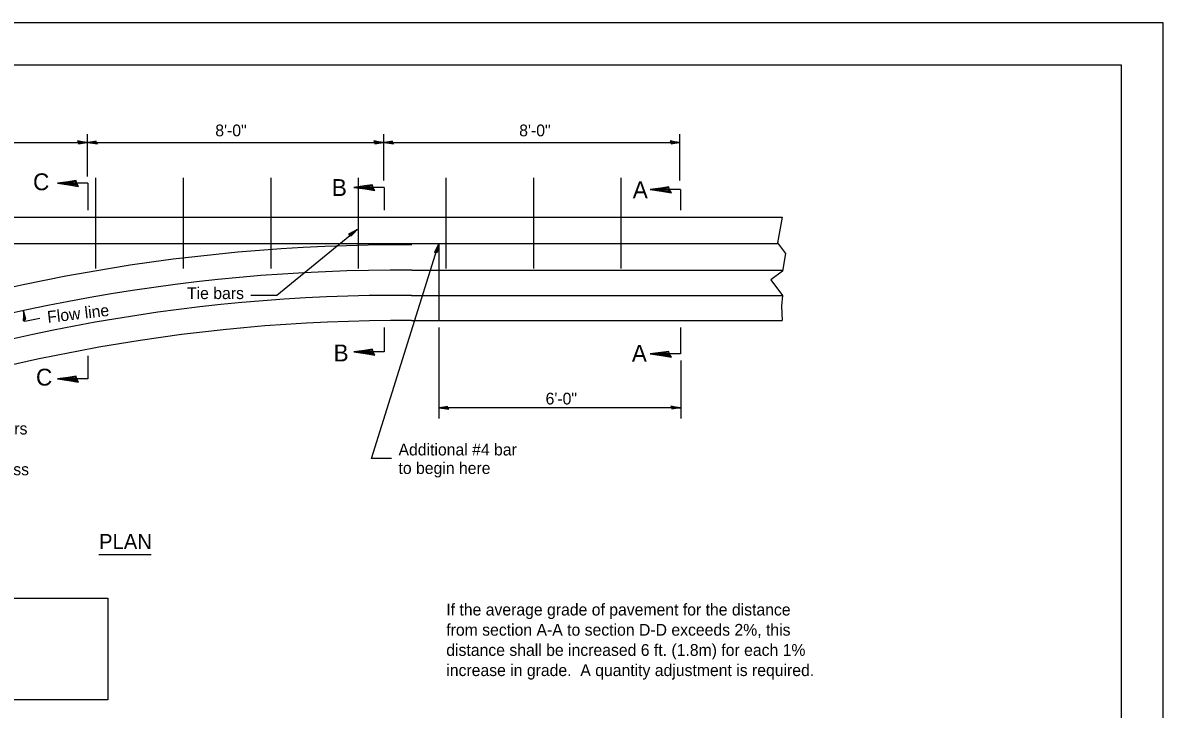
# Model space of a CAD drawing. Extents: x 0 to 2.83, y 0 to 1.83.
# Drawn here: x 1.704 to 2.833, y 1.153 to 1.833 of the extents above; entities that cross this region are included whole.
import ezdxf

# ---------------------------------------------------------------- set-up
doc = ezdxf.new("R2010")
doc.units = 0
for name, color, linetype in [('RD_Pr_Roadway_Dimensions', 7, 'Continuous'), ('RD_Pr_Roadway_Notes', 7, 'Continuous'), ('SH_General_Details', 7, 'Continuous'), ('SH_Printer_Plotting_Border', 7, 'Continuous')]:
    doc.layers.add(name, color=color, linetype=linetype)

msp = doc.modelspace()

# ---------------------------------------------------------------- linework, layer by layer
at = {"layer": 'RD_Pr_Roadway_Dimensions'}
for p, q in [((1.7684, 1.6812), (1.7684, 1.7231)), ((2.0617, 1.677), (2.0617, 1.7231)), ((2.3549, 1.6771), (2.3549, 1.7231)), ((1.4751, 1.7148), (1.7684, 1.7148)), ((1.7684, 1.7148), (2.0617, 1.7148)), ((2.0617, 1.7148), (2.3549, 1.7148)), ((2.1161, 1.5317), (2.1161, 1.4414)), ((2.3557, 1.4987), (2.3557, 1.4414)), ((2.3557, 1.4521), (2.1161, 1.4521))]:
    msp.add_line(p, q, dxfattribs=at)
for points in [[(1.7593, 1.715), (1.7596, 1.7136), (1.7635, 1.7142), (1.7684, 1.7148), (1.7631, 1.7155), (1.7585, 1.7163), (1.7593, 1.715), (1.7597, 1.7141), (1.7651, 1.7148), (1.7592, 1.7158), (1.7601, 1.7147), (1.7626, 1.7149), (1.7602, 1.7152)], [(1.7774, 1.7147), (1.7771, 1.716), (1.7733, 1.7155), (1.7684, 1.7148), (1.7736, 1.7141), (1.7782, 1.7133), (1.7774, 1.7147), (1.777, 1.7156), (1.7717, 1.7148), (1.7775, 1.7138), (1.7766, 1.7149), (1.7742, 1.7148), (1.7766, 1.7144)], [(2.0526, 1.715), (2.0529, 1.7136), (2.0567, 1.7142), (2.0617, 1.7148), (2.0564, 1.7155), (2.0518, 1.7163), (2.0526, 1.715), (2.053, 1.7141), (2.0584, 1.7148), (2.0525, 1.7158), (2.0534, 1.7147), (2.0558, 1.7149), (2.0535, 1.7152)], [(2.0707, 1.7147), (2.0704, 1.7161), (2.0666, 1.7155), (2.0617, 1.7148), (2.0669, 1.7141), (2.0715, 1.7133), (2.0707, 1.7147), (2.0703, 1.7156), (2.065, 1.7148), (2.0708, 1.7138), (2.0699, 1.715), (2.0675, 1.7148), (2.0698, 1.7144)], [(2.3459, 1.715), (2.3462, 1.7136), (2.35, 1.7142), (2.3549, 1.7148), (2.3497, 1.7156), (2.3451, 1.7164), (2.3459, 1.715), (2.3463, 1.7141), (2.3516, 1.7148), (2.3458, 1.7159), (2.3467, 1.7147), (2.3491, 1.7149), (2.3468, 1.7152)], [(2.1252, 1.452), (2.1249, 1.4533), (2.1211, 1.4528), (2.1161, 1.4521), (2.1214, 1.4514), (2.126, 1.4506), (2.1252, 1.452), (2.1248, 1.4529), (2.1194, 1.4521), (2.1253, 1.4511), (2.1244, 1.4522), (2.122, 1.4521), (2.1243, 1.4517)], [(2.3467, 1.4523), (2.347, 1.4509), (2.3508, 1.4515), (2.3557, 1.4521), (2.3505, 1.4528), (2.3459, 1.4537), (2.3467, 1.4523), (2.3471, 1.4514), (2.3524, 1.4521), (2.3466, 1.4532), (2.3474, 1.452), (2.3499, 1.4522), (2.3475, 1.4525)]]:
    msp.add_lwpolyline(points, dxfattribs=at)
at = {"layer": 'RD_Pr_Roadway_Notes'}
for p, q in [((1.9558, 1.5635), (2.0355, 1.6286)), ((2.0495, 1.4019), (2.1163, 1.6148)), ((1.9302, 1.5635), (1.9558, 1.5635)), ((1.7064, 1.5376), (1.7052, 1.5483)), ((1.7211, 1.5404), (1.7064, 1.5376)), ((2.0693, 1.4019), (2.0495, 1.4019)), ((1.7797, 1.3068), (1.8314, 1.3068))]:
    msp.add_line(p, q, dxfattribs=at)
for points in [[(2.0284, 1.623), (2.0295, 1.6222), (2.0321, 1.625), (2.0355, 1.6286), (2.0309, 1.6259), (2.0269, 1.6236), (2.0284, 1.623), (2.0293, 1.6226), (2.0329, 1.6265), (2.0277, 1.6236), (2.0291, 1.6233), (2.0309, 1.625), (2.0289, 1.6238)], [(2.1135, 1.6061), (2.1149, 1.606), (2.1155, 1.6099), (2.1163, 1.6148), (2.114, 1.61), (2.1119, 1.6058), (2.1135, 1.6061), (2.1144, 1.6062), (2.1153, 1.6116), (2.1126, 1.6063), (2.1139, 1.6068), (2.1145, 1.6092), (2.1135, 1.607)], [(1.7061, 1.5393), (1.7074, 1.5398), (1.7064, 1.5435), (1.7052, 1.5483), (1.7051, 1.543), (1.7048, 1.5383), (1.7061, 1.5393), (1.7069, 1.5398), (1.7056, 1.545), (1.7052, 1.5391), (1.7063, 1.5401), (1.7058, 1.5425), (1.7057, 1.5401)]]:
    msp.add_lwpolyline(points, dxfattribs=at)
msp.add_lwpolyline([(1.2583, 1.2635), (1.7886, 1.2635), (1.7886, 1.1627), (1.2583, 1.1627)], close=True, dxfattribs=at)
at = {"layer": 'SH_General_Details'}
for p, q in [((2.8333, 1.8333), (0, 1.8333)), ((2.8333, 0), (2.8333, 1.8333)), ((1.7687, 1.6745), (1.7388, 1.6745)), ((1.7687, 1.6745), (1.7687, 1.6476)), ((1.7764, 1.6798), (1.7764, 1.5901)), ((1.8631, 1.6798), (1.8631, 1.5901)), ((1.9498, 1.6798), (1.9498, 1.5901)), ((2.0364, 1.6798), (2.0364, 1.5901)), ((2.1231, 1.6798), (2.1231, 1.5901)), ((2.2098, 1.6798), (2.2098, 1.5901)), ((2.2964, 1.6798), (2.2964, 1.5901)), ((2.0621, 1.6703), (2.0322, 1.6703)), ((2.0621, 1.6703), (2.0621, 1.6476)), ((2.3554, 1.6682), (2.3255, 1.6682)), ((2.3554, 1.6682), (2.3554, 1.6476)), ((1.4751, 1.6409), (2.456, 1.6409)), ((2.456, 1.6409), (2.4516, 1.6154)), ((1.4751, 1.6149), (2.4519, 1.6149)), ((2.1162, 1.6149), (2.1162, 1.5384)), ((2.4516, 1.6154), (2.4593, 1.6048)), ((2.4593, 1.6048), (2.4564, 1.5874)), ((2.0894, 1.5884), (2.456, 1.5884)), ((2.4564, 1.5874), (2.4448, 1.5787)), ((2.4448, 1.5787), (2.4564, 1.5632)), ((2.0893, 1.5634), (2.4563, 1.5634)), ((2.4564, 1.5632), (2.4554, 1.5526)), ((2.4554, 1.5526), (2.456, 1.5384)), ((2.0891, 1.5384), (2.456, 1.5384)), ((2.0621, 1.5317), (2.0621, 1.5075)), ((2.3554, 1.5317), (2.3554, 1.5053)), ((1.7687, 1.5034), (1.7687, 1.4807)), ((2.0621, 1.5075), (2.0322, 1.5075)), ((2.3554, 1.5053), (2.3255, 1.5053)), ((1.7687, 1.4807), (1.7388, 1.4807))]:
    msp.add_line(p, q, dxfattribs=at)
msp.add_lwpolyline([(0.1667, 1.7917), (2.7917, 1.7917), (2.7917, 0.0417), (0.1667, 0.0417)], close=True, dxfattribs=at)
for points in [[(1.7579, 1.6743), (1.7573, 1.6771), (1.7492, 1.6759), (1.7388, 1.6745), (1.7499, 1.673), (1.7596, 1.6713), (1.7579, 1.6743), (1.757, 1.6762), (1.7458, 1.6745), (1.7581, 1.6724), (1.7563, 1.6748), (1.7511, 1.6745), (1.7561, 1.6737)], [(2.0513, 1.67), (2.0506, 1.6729), (2.0426, 1.6717), (2.0322, 1.6703), (2.0433, 1.6688), (2.053, 1.6671), (2.0513, 1.67), (2.0504, 1.6719), (2.0391, 1.6703), (2.0515, 1.6681), (2.0497, 1.6706), (2.0445, 1.6702), (2.0495, 1.6695)], [(2.3447, 1.6679), (2.344, 1.6708), (2.3359, 1.6696), (2.3255, 1.6682), (2.3366, 1.6667), (2.3464, 1.665), (2.3447, 1.6679), (2.3438, 1.6698), (2.3325, 1.6682), (2.3449, 1.666), (2.343, 1.6685), (2.3379, 1.6681), (2.3428, 1.6674)], [(2.0513, 1.5072), (2.0506, 1.51), (2.0426, 1.5088), (2.0322, 1.5075), (2.0433, 1.5059), (2.053, 1.5042), (2.0513, 1.5072), (2.0504, 1.5091), (2.0391, 1.5075), (2.0515, 1.5053), (2.0497, 1.5077), (2.0445, 1.5074), (2.0495, 1.5066)], [(2.3447, 1.5051), (2.344, 1.5079), (2.3359, 1.5067), (2.3255, 1.5053), (2.3366, 1.5038), (2.3464, 1.5021), (2.3447, 1.5051), (2.3438, 1.507), (2.3325, 1.5053), (2.3449, 1.5032), (2.343, 1.5056), (2.3379, 1.5053), (2.3428, 1.5045)], [(1.7579, 1.4804), (1.7573, 1.4832), (1.7492, 1.482), (1.7388, 1.4807), (1.7499, 1.4791), (1.7596, 1.4774), (1.7579, 1.4804), (1.757, 1.4823), (1.7458, 1.4806), (1.7581, 1.4785), (1.7563, 1.4809), (1.7511, 1.4806), (1.7561, 1.4798)]]:
    msp.add_lwpolyline(points, dxfattribs=at)
for radius, end in [(1.7811, 111.8136), (1.7561, 111.924), (1.7311, 111.8861), (1.7061, 111.924)]:
    msp.add_arc((2.0786, -0.1677), radius, 89.6466, end, dxfattribs=at)
at = {"layer": 'SH_Printer_Plotting_Border'}
msp.add_lwpolyline([(0, 0), (2.8333, 0), (2.8333, 1.8333), (0, 1.8333)], close=True, dxfattribs=at)

# ---------------------------------------------------------------- texts
at = {"layer": 'RD_Pr_Roadway_Dimensions'}
for s, p in [('8\'-0"', (1.8949, 1.7209)), ('8\'-0"', (2.1958, 1.7209)), ('6\'-0"', (2.2219, 1.4553))]:
    msp.add_text(s, height=0.01167, rotation=360, dxfattribs=at).set_placement(p)
at = {"layer": 'RD_Pr_Roadway_Notes'}
for s, height, rotation, p in [('C', 0.0167, 360, (1.7145, 1.6675)), ('Tie bars', 0.01167, 360, (1.8669, 1.5597)), ('Flow line', 0.01167, 6.5591, (1.7292, 1.5361)), ('C', 0.0167, 360, (1.7174, 1.474)), ('#4 bars', 0.01167, 360, (1.6569, 1.4256)), ('Additional #4 bar', 0.011667, 360, (2.0763, 1.4048)), ('Welded wire fabric (not less', 0.011667, 360, (1.5189, 1.3852)), ('to begin here', 0.011667, 360, (2.0763, 1.3865)), ('PLAN', 0.015, 360, (1.7798, 1.312)), ('If the average grade of pavement for the distance', 0.011667, 360, (2.1236, 1.2463)), ('from section A-A to section D-D exceeds 2%, this', 0.011667, 360, (2.1236, 1.2263)), ('distance shall be increased 6 ft. (1.8m) for each 1%', 0.011667, 360, (2.1236, 1.2063)), ('increase in grade.  A quantity adjustment is required.', 0.011667, 360, (2.1236, 1.1863))]:
    msp.add_text(s, height=height, rotation=rotation, dxfattribs=at).set_placement(p)
at = {"layer": 'SH_General_Details'}
for s, p in [('B', (2.0103, 1.6618)), ('A', (2.3082, 1.6596)), ('B', (2.012, 1.498)), ('A', (2.3073, 1.4976))]:
    msp.add_text(s, height=0.0167, rotation=360, dxfattribs=at).set_placement(p)

doc.saveas('drawing.dxf')
